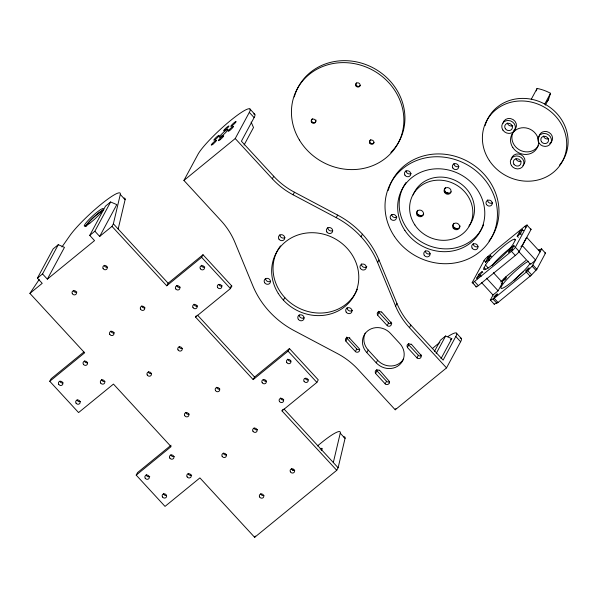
<?xml version="1.0" encoding="UTF-8"?>
<svg xmlns="http://www.w3.org/2000/svg" width="598" height="598" viewBox="0 0 598 598"><rect width="100%" height="100%" fill="white"/><g stroke="black" fill="none" stroke-linecap="round" stroke-linejoin="round"><path stroke-width="0.9" d="M99.679 236.427L116.797 204.621L110.615 201.975L94.873 231.209L99.679 236.427L111.99 226.373L113.373 223.809L120.295 194.47L125.102 199.68L118.172 229.019M333.318 462.538L340.247 433.199L345.046 438.409L338.124 467.748L336.741 470.312L254.651 537.333L199.904 477.907L165.018 506.394L136.202 475.118L137.585 472.555L171.05 445.233M389.305 382.899L389.358 381.756A2.093 1.906 28.3 0 0 388.857 380.821L379.424 370.072M536.294 90.896L537.094 88.444A42.974 39.259 28.3 0 1 550.541 93.288L548.672 98.999L545.354 105.151M512.703 250.136L511.963 249.388L513.936 245.539L510.909 248.05L508.674 252.087M476.853 278.085L479.095 274.019L482.123 271.507L480.164 275.342L481.128 276.373M494.172 304.128L497.76 302.67L531.465 275.035L536.802 269.377L545.578 252.976L544.86 253.193M490.696 255.772L491.384 256.617M523.198 230.649L522.503 229.804M485.427 262.148L487.676 258.097L490.719 255.645M517.24 236.18C518.055 234.797 520.836 228.115 523.25 230.454M513.914 245.763L514.631 246.548M493.387 272.651L502.552 282.6L498.134 290.807L493.006 295.001L490.338 300.218L494.18 298.297L526.517 271.888L532.123 266.207L541.743 248.828L538.424 250.248M522.473 229.864L520.282 233.825L517.218 236.352M136.202 475.118L171.088 446.639L113.463 384.088L78.577 412.568L49.761 381.292L84.647 352.813L29.9 293.386L42.211 283.34L37.412 278.122L53.155 248.888L58.283 244.694L64.472 247.348L47.347 279.146L42.54 273.936L58.283 244.694M29.9 293.386L39.206 279.483M47.347 279.146L94.544 240.613L89.745 235.403L105.487 206.161L110.615 201.975M49.761 381.292L51.144 378.728L83.892 351.99M183.922 180.432L198.005 154.269A35.813 5.15 -42.7 0 1 230.566 120.504A35.813 5.15 -42.7 0 1 249.314 112.387L254.113 117.597L241.405 141.195L273.705 176.253A71.618 65.429 28.3 0 0 294.455 192.22L337.631 215.093A85.634 78.226 28.3 0 1 378.997 260.003L396.952 303.47A71.618 65.429 28.3 0 0 410.811 325.058L443.111 360.116L455.811 336.517L460.617 341.735L446.527 367.897L395.226 409.78L358.12 369.512A71.618 65.429 28.3 0 0 337.377 353.545L294.201 330.664A85.634 78.226 28.3 0 1 252.827 285.762L234.879 242.295A71.618 65.429 28.3 0 0 221.021 220.699L183.922 180.432L235.223 138.549L249.314 112.387M111.99 226.373L166.737 285.792L168.12 283.228L203.006 254.748L231.822 286.023L230.439 288.587L195.553 317.067L253.178 379.618L288.064 351.138L289.447 348.567L318.263 379.842L316.88 382.406L281.994 410.893L336.741 470.312M244.081 145.022L253.507 127.509L251.115 122.067M166.737 285.792L201.623 257.312L203.006 254.748M195.553 317.067L196.241 315.789M446.527 367.897L409.428 327.622A71.618 65.429 28.3 0 1 395.57 306.034L377.622 262.567A85.634 78.226 28.3 0 0 336.248 217.657L293.072 194.784A71.618 65.429 28.3 0 1 272.329 178.817L273.705 176.253M293.072 194.784L294.455 192.22M283.415 300.136L284.798 297.565M336.248 217.657L337.631 215.093M253.178 379.618L254.561 377.054L289.447 348.567M361.05 236.748L362.433 234.184M281.994 410.893L282.682 409.608M377.622 262.567L378.997 260.003M349.74 337.593L349.479 338.079L359.084 348.499A2.093 1.906 28.3 0 1 359.585 349.434L359.533 350.585A2.826 2.579 28.3 0 1 357.514 352.229L356.303 352.117A2.093 1.906 28.3 0 1 355.391 351.519M254.651 537.333L255.339 536.047M356.774 348.955L355.391 351.519L345.786 341.092L347.169 338.528L356.774 348.955A2.093 1.906 28.3 0 0 357.686 349.553L358.89 349.666A2.826 2.579 28.3 0 0 359.794 349.359M381.464 311.79L390.89 322.531A2.093 1.906 28.3 0 1 391.391 323.466L391.346 324.609A2.826 2.579 28.3 0 1 389.32 326.254L388.109 326.149A2.093 1.906 28.3 0 1 387.198 325.551L377.592 315.124L378.975 312.56L388.58 322.987A2.093 1.906 28.3 0 0 389.492 323.578L390.703 323.697A2.826 2.579 28.3 0 0 391.787 323.271M366.813 352.603A16.475 15.047 28.3 0 1 367.568 330.978A16.475 15.047 28.3 0 1 390.419 333.333L399.83 343.551A16.475 15.047 28.3 0 1 399.075 365.176A16.475 15.047 28.3 0 1 376.232 362.822L366.813 352.603L368.196 350.039A16.475 15.047 28.3 0 1 365.214 333.138M395.57 306.034L396.952 303.47M387.198 325.551L388.58 322.987M390.89 322.531L391.152 322.053M376.232 362.822L377.607 360.25A16.475 15.047 28.3 0 0 403.672 358.852M531.293 99.216L537.094 88.444M409.428 327.622L410.811 325.058M385.164 383.834L386.547 381.27L376.942 370.842L375.559 373.414L385.164 383.834A2.093 1.906 28.3 0 0 386.076 384.432L387.287 384.551A2.826 2.579 28.3 0 0 389.305 382.899M411.237 344.104L420.671 354.853A2.093 1.906 28.3 0 1 421.164 355.788L421.119 356.931A2.826 2.579 28.3 0 1 419.093 358.576L417.882 358.464A2.093 1.906 28.3 0 1 416.97 357.866L407.373 347.438L408.748 344.874L418.353 355.302A2.093 1.906 28.3 0 0 419.265 355.9L420.476 356.012A2.826 2.579 28.3 0 0 421.373 355.705M544.741 104.059L550.541 93.288M416.97 357.866L418.353 355.302M420.671 354.853L420.925 354.367M395.226 409.78L395.913 408.501M434.477 351.34L440.472 340.195L445.607 336.009L451.789 338.655L440.995 358.695M473.212 283.497L472.248 282.458L484.074 260.496A4.298 0.62 -42.7 0 1 487.975 256.445L524.917 226.291A4.298 0.62 -42.7 0 1 527.167 225.319L531.009 229.483L519.191 251.437A4.298 0.62 -42.7 0 1 515.282 255.496L478.34 285.65A4.298 0.62 -42.7 0 1 476.09 286.621L474.648 285.059M436.174 353.523L445.607 336.009M484.141 267.627L485.524 265.064A20.339 2.923 -42.7 0 1 504.017 245.883A20.339 2.923 -42.7 0 1 514.669 241.271L513.286 243.835A20.339 2.923 -42.7 0 1 494.793 263.015A20.339 2.923 -42.7 0 1 484.141 267.627L485.793 269.414M490.666 255.832L488.417 259.868L485.404 262.32M476.09 286.621L476.337 286.165M472.248 282.458A4.298 0.62 -42.7 0 0 474.498 281.479L511.44 251.324A4.298 0.62 -42.7 0 0 515.349 247.273L527.167 225.319M520.963 246.6L522.241 245.554L526.659 237.346L540.106 251.945M480.142 275.379L476.83 278.197M511.948 249.411L508.644 252.229M61.938 246.974L69.869 235.634A35.813 5.15 -42.7 0 1 100.718 204.591A35.813 5.15 -42.7 0 1 120.295 194.47M500.69 281.942L505.392 277.18L525.769 260.541M37.412 278.122L42.54 273.936M89.745 235.403L94.873 231.209M230.394 287.182L231.822 286.023M501.274 283.654L502.552 282.6M450.503 339.701L451.789 338.655M538.94 249.927L539.949 250.943M445.151 192.093L449.128 193.52M417.606 214.577L421.583 216.013M454.502 227.86L456.894 228.72M524.917 226.291L525.881 227.33M541.489 248.82L545.518 253.201M519.415 232.218L521.262 234.237M519.191 232.547L520.634 234.11M517.263 236.135L518.354 237.331M522.241 245.554L535.688 260.152L530.561 264.338L518.944 251.736M514.542 239.215L515.259 240M533.02 265.108L536.862 269.279M515.349 247.273L519.191 251.437M532.123 266.207L535.965 270.378M510.632 248.447L512.067 250.009M511.44 251.324L515.282 255.496M527.787 270.7L531.629 274.871M526.337 272.038L530.179 276.209M487.975 256.445L488.701 257.23M505.669 276.956L506.386 277.734M487.602 258.194L489.456 260.205M487.385 258.515L488.82 260.078M504.219 278.294L504.936 279.072M484.074 260.496L484.791 261.281M485.524 265.064L488.267 268.039M482.108 271.739L482.825 272.516M486.518 278.205L498.134 290.807M478.819 274.415L480.261 275.984M481.39 282.398L493.006 295.001M476.89 278.01L477.608 278.788M494.18 298.297L498.022 302.468M493.014 299.09L496.856 303.261M474.498 281.479L478.34 285.65M490.33 299.957L494.367 304.345M473.452 283.758L474.408 284.798M249.942 109.008L254.741 114.225M456.438 333.146L461.245 338.356M235.223 138.549L272.329 178.817M368.196 350.039L377.607 360.25M201.623 257.312L230.439 288.587M288.064 351.138L316.88 382.406M113.373 223.809L168.12 283.228M197.557 315.183L254.561 377.054M284.005 409.017L338.124 467.748M430.201 253.679A3.222 2.945 28.3 0 1 425.29 250.868M478.049 246.563A3.222 2.945 28.3 0 1 473.197 243.655M492.468 202.864A3.222 2.945 28.3 0 1 487.497 199.941M458.972 166.296A3.222 2.945 28.3 0 1 453.875 163.598M411.177 173.368A3.222 2.945 28.3 0 1 405.967 170.677M396.825 217.044A3.222 2.945 28.3 0 1 391.675 214.458M483.61 224.691A44.401 40.567 28.3 0 1 423.347 243.042A44.401 40.567 28.3 0 1 406.027 182.525M388.237 190.456A57.296 52.34 28.3 0 1 465.962 160.503A57.296 52.34 28.3 0 1 489.015 241.046M485.083 125.677A42.974 39.259 28.3 0 1 544.3 103.82A42.974 39.259 28.3 0 1 559.481 165.168M548.672 98.999A7.161 6.541 28.3 0 1 546.811 101.735M512.785 125.759A3.939 3.595 28.3 0 1 507.306 123.009M502.955 123.315A6.944 6.346 28.3 0 1 513.129 119.6A6.944 6.346 28.3 0 1 513.959 130.259M521.097 161.333A3.939 3.595 28.3 0 1 515.939 158.747M511.447 159.247A6.944 6.346 28.3 0 1 521.262 154.837A6.944 6.346 28.3 0 1 522.884 165.467M548.643 138.841A3.939 3.595 28.3 0 1 543.41 136M538.962 137.211A6.944 6.346 28.3 0 1 549.024 132.464A6.944 6.346 28.3 0 1 549.674 143.498M538.521 145.359A14.322 13.089 28.3 0 1 519.236 149.762A14.322 13.089 28.3 0 1 513.832 130.872M513.757 280.455A20.339 2.923 -42.7 0 1 523.631 271.492M530.142 263.337A20.339 2.923 -42.7 0 1 507.986 284.947A20.339 2.923 -42.7 0 1 505.101 281.441A20.339 2.923 -42.7 0 1 528.423 261.244M530.306 229.333A4.298 0.62 -42.7 0 1 531.009 229.483M492.012 265.497A20.339 2.923 -42.7 0 1 511.791 247.004M360.273 85.327A2.295 2.093 28.3 0 1 357.073 86.015A2.295 2.093 28.3 0 1 356.453 82.853M374.064 142.556A2.295 2.093 28.3 0 1 370.543 142.997A2.295 2.093 28.3 0 1 370.835 139.611M315.908 119.951A2.295 2.093 28.3 0 1 314.757 122.523A2.295 2.093 28.3 0 1 311.857 121.476A2.295 2.093 28.3 0 1 312.462 118.71M294.268 96.936A57.296 52.34 28.3 0 1 375.066 68.927A57.296 52.34 28.3 0 1 390.845 152.497M253.664 114.001A35.813 5.15 -42.7 0 1 254.113 117.597M357.357 289.155A44.401 40.567 28.3 0 1 296.563 306.871A44.401 40.567 28.3 0 1 280.499 245.868M284.977 237.585A3.222 2.945 28.3 0 1 279.827 234.782M332.712 230.551A3.222 2.945 28.3 0 1 327.741 227.636M270.505 281.337A3.222 2.945 28.3 0 1 265.534 278.421M460.168 338.132A35.813 5.15 -42.7 0 1 460.617 341.735M448.029 336.48A35.813 5.15 -42.7 0 1 455.811 336.517M432.294 348.656A35.813 5.15 -42.7 0 1 439.829 342.422M352.543 310.295A3.222 2.945 28.3 0 1 347.064 307.761M366.836 266.656A3.222 2.945 28.3 0 1 361.371 263.912M304.12 317.822A3.222 2.945 28.3 0 1 299.149 314.907M377.039 370.782A2.467 2.257 28.3 0 1 376.598 369.856M386.547 381.27A2.093 1.906 28.3 0 0 387.459 381.868L388.67 381.987A2.826 2.579 28.3 0 0 389.567 381.674M375.656 373.346A2.467 2.257 28.3 0 1 379.177 370.476M408.845 344.814A2.467 2.257 28.3 0 1 408.359 343.581M407.462 347.378A2.467 2.257 28.3 0 1 410.983 344.508M379.072 312.5A2.467 2.257 28.3 0 1 378.586 311.266M377.689 315.064A2.467 2.257 28.3 0 1 381.21 312.186M347.259 338.468A2.467 2.257 28.3 0 1 346.765 337.025M345.883 341.032A2.467 2.257 28.3 0 1 349.396 338.162M320.057 449.068A11.459 1.645 -42.7 0 1 321.313 450.466M317.501 445.951A35.813 5.15 -42.7 0 1 340.247 433.199M292.885 470.357A35.813 5.15 -42.7 0 1 293.708 469.37M343.431 436.861A35.813 5.15 -42.7 0 1 345.046 438.409M85.477 226.41A12.894 1.854 -42.7 0 1 93.968 216.865A12.894 1.854 -42.7 0 1 103.753 209.756M86.404 226.276A11.459 1.645 -42.7 0 1 93.467 217.612A11.459 1.645 -42.7 0 1 103.133 210.713M124.092 198.065A35.813 5.15 -42.7 0 1 125.102 199.68M191.681 475.118A2.295 2.093 28.3 0 1 188.153 473.354M149.762 476.464A2.295 2.093 28.3 0 1 146.226 474.543M166.483 495.458A2.295 2.093 28.3 0 1 163.553 493.612M174.257 456.431A2.295 2.093 28.3 0 1 170.893 454.742M283.751 399.86A2.295 2.093 28.3 0 1 280.507 397.954M290.949 361.043A2.295 2.093 28.3 0 1 287.847 359.084M266.469 381.098A2.295 2.093 28.3 0 1 263.277 379.498M308.232 379.812A2.295 2.093 28.3 0 1 305.234 378.302M63.044 382.772A2.295 2.093 28.3 0 1 59.86 381.173M87.674 362.672A2.295 2.093 28.3 0 1 84.445 360.915M80.476 401.475A2.295 2.093 28.3 0 1 77.112 399.785M104.964 381.434A2.295 2.093 28.3 0 1 101.705 379.379M222.217 285.799A2.295 2.093 28.3 0 1 218.748 284.334M197.587 305.899A2.295 2.093 28.3 0 1 194.066 304.135M180.297 287.137A2.295 2.093 28.3 0 1 176.799 285.523M204.793 267.104A2.295 2.093 28.3 0 1 201.399 265.265M182.39 348.365A2.295 2.093 28.3 0 1 179.146 346.601M219.847 389.021A2.295 2.093 28.3 0 1 216.611 387.257M189.252 414.063A2.295 2.093 28.3 0 1 185.821 412.388M151.608 373.496A2.295 2.093 28.3 0 1 148.364 371.732M144.933 307.708A2.295 2.093 28.3 0 1 141.689 305.944M114.338 332.75A2.295 2.093 28.3 0 1 110.907 331.075M107.274 267.119A2.295 2.093 28.3 0 1 104.231 265.288M76.873 292.093A2.295 2.093 28.3 0 1 73.449 290.419M257.491 429.588A2.295 2.093 28.3 0 1 254.068 427.914M226.522 454.809A2.295 2.093 28.3 0 1 223.286 453.045M294.762 470.334A2.295 2.093 28.3 0 1 291.525 468.57M263.98 495.465A2.295 2.093 28.3 0 1 260.743 493.701M446.983 193.229A5.584 5.105 28.3 0 1 448.919 193.498M423.705 214.091A3.581 3.274 28.3 0 1 418.779 215.123A3.581 3.274 28.3 0 1 417.673 210.279M451.139 191.801A3.581 3.274 28.3 0 1 446.011 192.414A3.581 3.274 28.3 0 1 445.532 187.443M460.161 225.969A3.581 3.274 28.3 0 1 455.444 228.414A3.581 3.274 28.3 0 1 453.777 223.271M413.098 194.948A32.232 29.444 28.3 0 1 457.298 181.493A32.232 29.444 28.3 0 1 468.907 226.074M493.963 297.034C498.814 294.597 498.508 291.241 493.963 297.034M502.529 281.135C507.373 278.713 507.044 275.372 502.529 281.135M525.777 271.066C530.628 268.622 530.314 265.273 525.777 271.066M424.259 255.286A3.222 2.945 28.3 0 0 429.73 255.473A3.222 2.945 28.3 0 0 426.815 250.868A3.222 2.945 28.3 0 0 424.259 255.286M472.128 248.073A3.222 2.945 28.3 0 0 477.608 248.387A3.222 2.945 28.3 0 0 474.797 243.722A3.222 2.945 28.3 0 0 472.128 248.073M486.503 204.561A3.222 2.945 28.3 0 0 491.967 204.628A3.222 2.945 28.3 0 0 488.94 200.083A3.222 2.945 28.3 0 0 486.503 204.561M452.843 168.008A3.222 2.945 28.3 0 0 458.315 168.202A3.222 2.945 28.3 0 0 455.399 163.598A3.222 2.945 28.3 0 0 452.843 168.008M404.898 175.094A3.222 2.945 28.3 0 0 410.37 175.416A3.222 2.945 28.3 0 0 407.567 170.751A3.222 2.945 28.3 0 0 404.898 175.094M390.681 218.861A3.222 2.945 28.3 0 0 396.145 218.928A3.222 2.945 28.3 0 0 393.118 214.383A3.222 2.945 28.3 0 0 390.681 218.861M404.921 230.492A44.401 40.567 28.3 0 0 480.239 231.441A44.401 40.567 28.3 0 0 438.521 168.786A44.401 40.567 28.3 0 0 404.921 230.492M394.381 236.367A57.296 52.34 28.3 0 0 491.563 237.6A57.296 52.34 28.3 0 0 437.736 156.751A57.296 52.34 28.3 0 0 394.381 236.367M505.362 128.734A3.939 3.595 28.3 0 0 512.045 128.817A3.939 3.595 28.3 0 0 508.345 123.255A3.939 3.595 28.3 0 0 505.362 128.734M502.903 130.102A6.944 6.346 28.3 0 0 514.691 130.252A6.944 6.346 28.3 0 0 508.165 120.452A6.944 6.346 28.3 0 0 502.903 130.102M513.921 164.211A3.939 3.595 28.3 0 0 520.604 164.301A3.939 3.595 28.3 0 0 516.904 158.739A3.939 3.595 28.3 0 0 513.921 164.211M511.462 165.586A6.944 6.346 28.3 0 0 523.25 165.736A6.944 6.346 28.3 0 0 516.717 155.936A6.944 6.346 28.3 0 0 511.462 165.586M541.467 141.726A3.939 3.595 28.3 0 0 548.149 141.808A3.939 3.595 28.3 0 0 544.449 136.247A3.939 3.595 28.3 0 0 541.467 141.726M539.007 143.094A6.944 6.346 28.3 0 0 550.795 143.243A6.944 6.346 28.3 0 0 544.27 133.444A6.944 6.346 28.3 0 0 539.007 143.094M512.845 147.616A14.322 13.089 28.3 0 0 537.139 147.923A14.322 13.089 28.3 0 0 523.684 127.71A14.322 13.089 28.3 0 0 512.845 147.616M489.418 160.683A42.974 39.259 28.3 0 0 562.314 161.602A42.974 39.259 28.3 0 0 521.934 100.965A42.974 39.259 28.3 0 0 489.418 160.683M355.952 85.895A2.295 2.093 28.3 0 0 359.846 86.127A2.295 2.093 28.3 0 0 357.851 82.808A2.295 2.093 28.3 0 0 355.952 85.895M369.743 143.124A2.295 2.093 28.3 0 0 373.638 143.348A2.295 2.093 28.3 0 0 371.642 140.037A2.295 2.093 28.3 0 0 369.743 143.124M311.498 122.149A2.295 2.093 28.3 0 0 315.393 122.373A2.295 2.093 28.3 0 0 313.397 119.054A2.295 2.093 28.3 0 0 311.498 122.149M299.374 139.969A57.296 52.34 28.3 0 0 396.743 145.635A57.296 52.34 28.3 0 0 346.855 62.715A57.296 52.34 28.3 0 0 299.374 139.969M221.925 135.91A5.875 0.845 -42.7 0 0 227.988 129.362A5.875 0.845 -42.7 0 0 221.066 134.714A5.875 0.845 -42.7 0 0 221.925 135.91M212.813 144.275A3.618 0.523 -42.7 0 0 216.543 140.238A3.618 0.523 -42.7 0 0 212.283 143.535A3.618 0.523 -42.7 0 0 212.813 144.275M229.737 130.454A3.618 0.523 -42.7 0 0 233.474 126.417A3.618 0.523 -42.7 0 0 229.213 129.714A3.618 0.523 -42.7 0 0 229.737 130.454M225.222 130.035A3.618 0.523 -42.7 0 0 228.952 125.999A3.618 0.523 -42.7 0 0 224.691 129.295A3.618 0.523 -42.7 0 0 225.222 130.035M219.959 139.805A3.618 0.523 -42.7 0 0 223.697 135.768A3.618 0.523 -42.7 0 0 219.429 139.065A3.618 0.523 -42.7 0 0 219.959 139.805M215.444 139.386A3.618 0.523 -42.7 0 0 219.174 135.35A3.618 0.523 -42.7 0 0 214.914 138.646A3.618 0.523 -42.7 0 0 215.444 139.386M232.368 125.565A3.618 0.523 -42.7 0 0 236.105 121.529A3.618 0.523 -42.7 0 0 231.845 124.825A3.618 0.523 -42.7 0 0 232.368 125.565M278.249 293.386A44.401 40.567 28.3 0 0 353.672 296.361A44.401 40.567 28.3 0 0 313.748 232.742A44.401 40.567 28.3 0 0 278.249 293.386M278.974 239.148A3.222 2.945 28.3 0 0 284.439 239.215A3.222 2.945 28.3 0 0 281.411 234.67A3.222 2.945 28.3 0 0 278.974 239.148M326.882 231.994A3.222 2.945 28.3 0 0 332.353 232.069A3.222 2.945 28.3 0 0 329.319 227.517A3.222 2.945 28.3 0 0 326.882 231.994M264.682 282.779A3.222 2.945 28.3 0 0 270.147 282.854A3.222 2.945 28.3 0 0 267.119 278.302A3.222 2.945 28.3 0 0 264.682 282.779M346.205 312.119A3.222 2.945 28.3 0 0 351.676 312.193A3.222 2.945 28.3 0 0 348.641 307.641A3.222 2.945 28.3 0 0 346.205 312.119M360.497 268.487A3.222 2.945 28.3 0 0 365.969 268.554A3.222 2.945 28.3 0 0 362.941 264.01A3.222 2.945 28.3 0 0 360.497 268.487M298.297 319.272A3.222 2.945 28.3 0 0 303.762 319.339A3.222 2.945 28.3 0 0 300.734 314.787A3.222 2.945 28.3 0 0 298.297 319.272M89.827 223.218A12.894 1.854 -42.7 0 0 103.334 208.732A12.894 1.854 -42.7 0 0 88.272 220.288A12.894 1.854 -42.7 0 0 89.827 223.218M187.137 476.89A2.295 2.093 28.3 0 0 191.024 476.935A2.295 2.093 28.3 0 0 188.871 473.706A2.295 2.093 28.3 0 0 187.137 476.89M145.224 478.228A2.295 2.093 28.3 0 0 149.111 478.28A2.295 2.093 28.3 0 0 146.959 475.044A2.295 2.093 28.3 0 0 145.224 478.228M162.514 496.998A2.295 2.093 28.3 0 0 166.401 497.043A2.295 2.093 28.3 0 0 164.248 493.813A2.295 2.093 28.3 0 0 162.514 496.998M169.847 458.128A2.295 2.093 28.3 0 0 173.734 458.173A2.295 2.093 28.3 0 0 171.581 454.936A2.295 2.093 28.3 0 0 169.847 458.128M279.49 401.497A2.295 2.093 28.3 0 0 283.377 401.542A2.295 2.093 28.3 0 0 281.224 398.305A2.295 2.093 28.3 0 0 279.49 401.497M286.823 362.62A2.295 2.093 28.3 0 0 290.71 362.672A2.295 2.093 28.3 0 0 288.557 359.435A2.295 2.093 28.3 0 0 286.823 362.62M262.201 382.727A2.295 2.093 28.3 0 0 266.088 382.78A2.295 2.093 28.3 0 0 263.935 379.543A2.295 2.093 28.3 0 0 262.201 382.727M304.113 381.389A2.295 2.093 28.3 0 0 308 381.434A2.295 2.093 28.3 0 0 305.847 378.205A2.295 2.093 28.3 0 0 304.113 381.389M58.776 384.409A2.295 2.093 28.3 0 0 62.663 384.454A2.295 2.093 28.3 0 0 60.51 381.218A2.295 2.093 28.3 0 0 58.776 384.409M83.406 364.302A2.295 2.093 28.3 0 0 87.293 364.346A2.295 2.093 28.3 0 0 85.14 361.117A2.295 2.093 28.3 0 0 83.406 364.302M76.066 403.172A2.295 2.093 28.3 0 0 79.953 403.216A2.295 2.093 28.3 0 0 77.8 399.987A2.295 2.093 28.3 0 0 76.066 403.172M100.696 383.064A2.295 2.093 28.3 0 0 104.583 383.116A2.295 2.093 28.3 0 0 102.43 379.88A2.295 2.093 28.3 0 0 100.696 383.064M217.672 287.563A2.295 2.093 28.3 0 0 221.559 287.616A2.295 2.093 28.3 0 0 219.406 284.379A2.295 2.093 28.3 0 0 217.672 287.563M193.042 307.671A2.295 2.093 28.3 0 0 196.929 307.716A2.295 2.093 28.3 0 0 194.776 304.487A2.295 2.093 28.3 0 0 193.042 307.671M175.752 288.901A2.295 2.093 28.3 0 0 179.647 288.954A2.295 2.093 28.3 0 0 177.486 285.717A2.295 2.093 28.3 0 0 175.752 288.901M200.382 268.801A2.295 2.093 28.3 0 0 204.269 268.846A2.295 2.093 28.3 0 0 202.117 265.617A2.295 2.093 28.3 0 0 200.382 268.801M178.017 349.852A2.295 2.093 28.3 0 0 181.912 350.189A2.295 2.093 28.3 0 0 180.02 346.825A2.295 2.093 28.3 0 0 178.017 349.852M215.474 390.509A2.295 2.093 28.3 0 0 219.369 390.853A2.295 2.093 28.3 0 0 217.478 387.482A2.295 2.093 28.3 0 0 215.474 390.509M184.692 415.64A2.295 2.093 28.3 0 0 188.587 415.984A2.295 2.093 28.3 0 0 186.696 412.613A2.295 2.093 28.3 0 0 184.692 415.64M147.235 374.983A2.295 2.093 28.3 0 0 151.13 375.327A2.295 2.093 28.3 0 0 149.238 371.956A2.295 2.093 28.3 0 0 147.235 374.983M140.56 309.196A2.295 2.093 28.3 0 0 144.454 309.532A2.295 2.093 28.3 0 0 142.563 306.169A2.295 2.093 28.3 0 0 140.56 309.196M109.778 334.327A2.295 2.093 28.3 0 0 113.672 334.671A2.295 2.093 28.3 0 0 111.774 331.299A2.295 2.093 28.3 0 0 109.778 334.327M103.103 268.539A2.295 2.093 28.3 0 0 106.997 268.876A2.295 2.093 28.3 0 0 105.099 265.512A2.295 2.093 28.3 0 0 103.103 268.539M72.313 293.67A2.295 2.093 28.3 0 0 76.208 294.007A2.295 2.093 28.3 0 0 74.316 290.643A2.295 2.093 28.3 0 0 72.313 293.67M252.932 431.165A2.295 2.093 28.3 0 0 256.826 431.509A2.295 2.093 28.3 0 0 254.935 428.138A2.295 2.093 28.3 0 0 252.932 431.165M222.15 456.296A2.295 2.093 28.3 0 0 226.044 456.64A2.295 2.093 28.3 0 0 224.153 453.269A2.295 2.093 28.3 0 0 222.15 456.296M290.396 471.822A2.295 2.093 28.3 0 0 294.291 472.166A2.295 2.093 28.3 0 0 292.392 468.795A2.295 2.093 28.3 0 0 290.396 471.822M259.607 496.953A2.295 2.093 28.3 0 0 263.501 497.297A2.295 2.093 28.3 0 0 261.61 493.933A2.295 2.093 28.3 0 0 259.607 496.953M417.083 215.041A3.581 3.274 28.3 0 0 423.152 215.116A3.581 3.274 28.3 0 0 419.789 210.062A3.581 3.274 28.3 0 0 417.083 215.041M444.628 192.549A3.581 3.274 28.3 0 0 450.705 192.623A3.581 3.274 28.3 0 0 447.341 187.57A3.581 3.274 28.3 0 0 444.628 192.549M453.187 228.032A3.581 3.274 28.3 0 0 459.264 228.107A3.581 3.274 28.3 0 0 455.893 223.054A3.581 3.274 28.3 0 0 453.187 228.032M414.877 224.938A32.232 29.444 28.3 0 0 469.542 225.633A32.232 29.444 28.3 0 0 439.261 180.155A32.232 29.444 28.3 0 0 414.877 224.938"/></g></svg>
